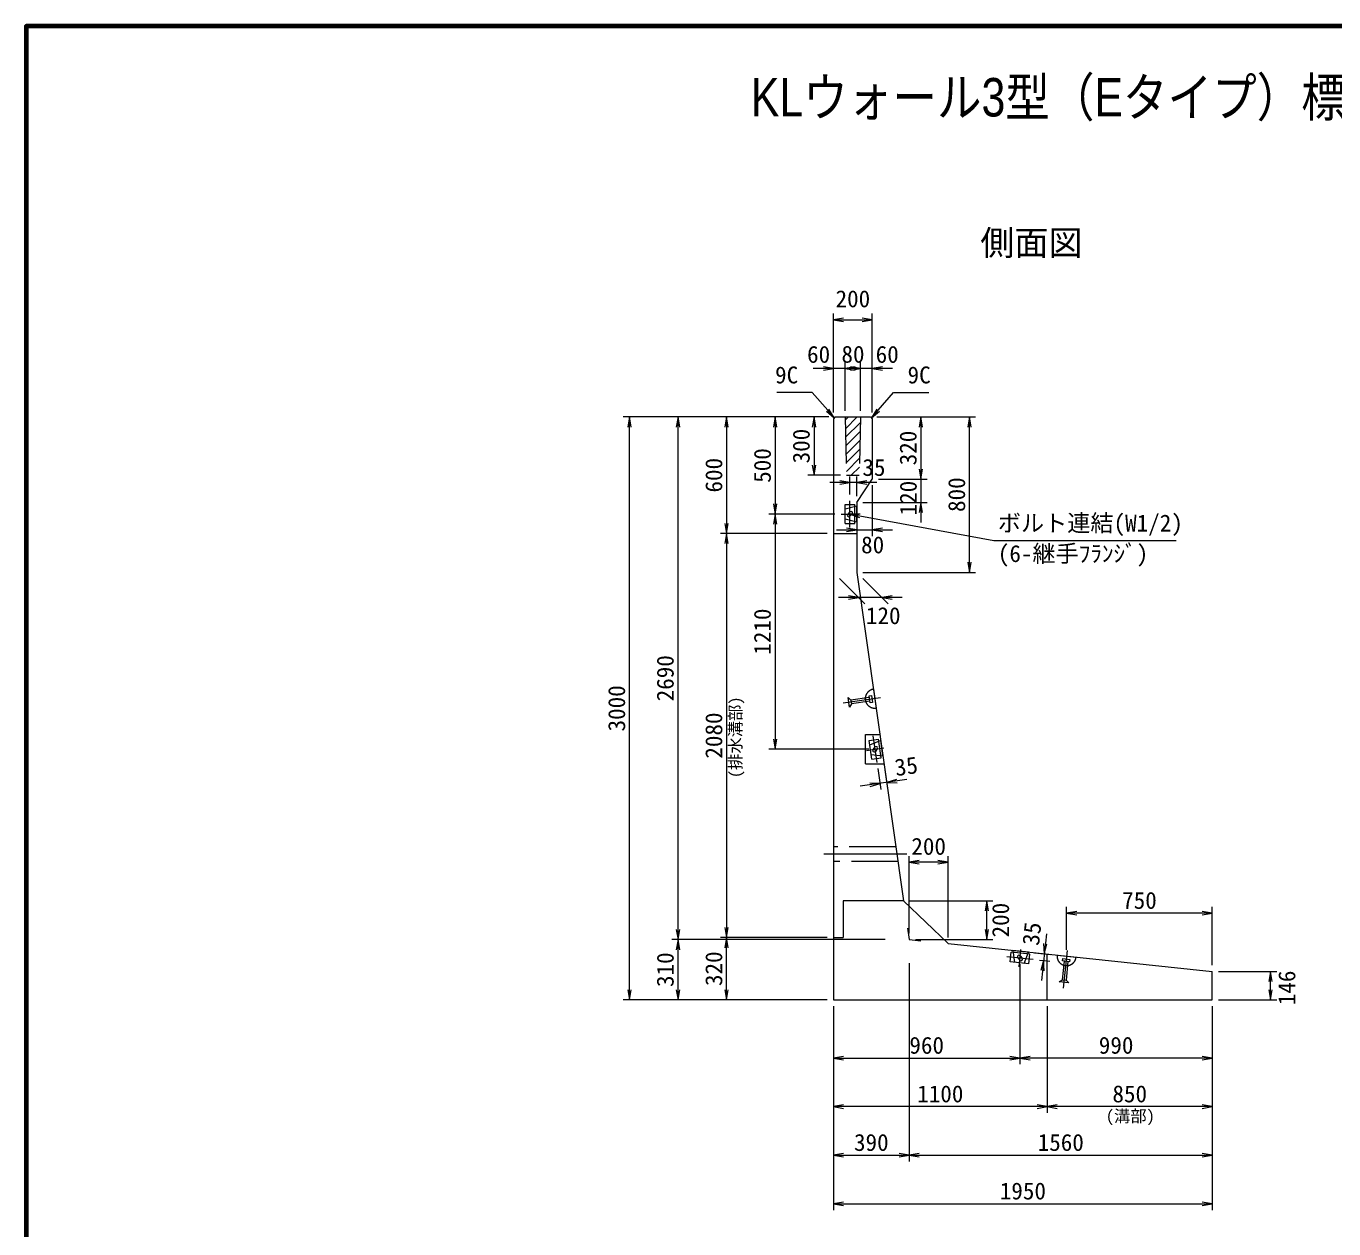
# Model space of a CAD drawing. Units: millimetres at full size, sheet at 1:40. Extents: x 108088 to 123888, y 10657 to 21690.
# Drawn here: x 108088 to 114818, y 15500 to 21690 of the extents above; entities that cross this region are included whole.
import ezdxf
from ezdxf.enums import TextEntityAlignment as Align

# ---------------------------------------------------------------- set-up
doc = ezdxf.new("R2010")
doc.units = ezdxf.units.MM
doc.header["$LTSCALE"] = 40
doc.linetypes.add('CHAIN', pattern=[18.5, 12, -1.5, 3.5, -1.5])
doc.linetypes.add('DASHED', pattern=[7.5, 6, -1.5])
for name, color, linetype, lineweight in [('01図枠', 1, 'Continuous', 70), ('中心', 6, 'CHAIN', 9), ('外形線', 7, 'Continuous', 13), ('寸法', 2, 'Continuous', 9), ('細線', 4, 'Continuous', 9)]:
    doc.layers.add(name, color=color, linetype=linetype, lineweight=lineweight)
doc.layers.add('文字', color=7, linetype='Continuous')
doc.styles.add('ＭＳ ゴシック', font='')
doc.styles.add('ＭＳ Ｐゴシック', font='')
doc.styles.get('ＭＳ ゴシック').set_extended_font_data('MS Gothic')
doc.styles.get('ＭＳ Ｐゴシック').set_extended_font_data('MS PGothic')

# ---------------------------------------------------------------- blocks, each defined once
blk = doc.blocks.new('open_arrow')
at = {"color": 0, "linetype": 'Continuous', "lineweight": -2}
blk.add_lwpolyline([(7.5, 1.25), (0, 0), (7.5, -1.25)], dxfattribs=at)

msp = doc.modelspace()

# ---------------------------------------------------------------- hatches: boundary and pattern name
at = {"layer": '細線'}
h = msp.add_hatch(dxfattribs=at)
h.set_pattern_fill('USER', color=256, style=0, pattern_type=2)
h.set_pattern_definition([(45, (-13379.06, 14494.46), (-22.45064, 22.45064), [])])
h.paths.add_polyline_path([(112382.55, 19678.7), (112302.55, 19678.7), (112310.05, 19378.7), (112375.05, 19378.7)])

# ---------------------------------------------------------------- linework, layer by layer
at = {"layer": '01図枠'}
msp.add_lwpolyline([(108087.54, 10809.99), (123887.54, 10809.99), (123887.54, 21689.99), (108087.54, 21689.99)], close=True, dxfattribs=at)
at = {"layer": '中心'}
for p, q in [((112327.55, 19110.2), (112327.55, 19247.2)), ((112282.55, 19178.7), (112372.55, 19178.7)), ((112485.1, 18232.95), (112292.06, 18205.37)), ((112412.64, 17962.34), (112501.74, 17975.07)), ((112466.88, 17900.89), (112447.5, 18036.51)), ((112620.2, 17428.7), (112192.55, 17428.7)), ((113270.67, 16886.34), (113134.42, 16900.68)), ((113197.83, 16848.76), (113207.26, 16938.26)), ((113445.69, 16933.27), (113425.27, 16739.35))]:
    msp.add_line(p, q, dxfattribs=at)
at = {"layer": '外形線'}
for p, q in [((112251.55, 19678.7), (112242.55, 19669.7)), ((112242.55, 19669.7), (112242.55, 16678.7)), ((112251.55, 19678.7), (112433.55, 19678.7)), ((112433.55, 19678.7), (112442.55, 19669.7)), ((112442.55, 19669.7), (112442.55, 19358.7)), ((112362.55, 19238.7), (112442.55, 19358.7)), ((112362.55, 19238.7), (112362.55, 18878.7)), ((112362.55, 18878.7), (112603.97, 17188.7)), ((112603.97, 17188.7), (112832.55, 16967.65)), ((112624.06, 17048.12), (112632.55, 16988.7)), ((112632.55, 16988.7), (112692.23, 16982.42)), ((112832.55, 16967.65), (114192.55, 16824.49)), ((114192.55, 16678.7), (114192.55, 16824.49)), ((112242.55, 16678.7), (114192.55, 16678.7))]:
    msp.add_line(p, q, dxfattribs=at)
at = {"layer": '外形線', "linetype": 'DASHED'}
for p, q in [((112302.55, 19678.7), (112310.05, 19378.7)), ((112382.55, 19678.7), (112375.05, 19378.7)), ((112310.05, 19378.7), (112375.05, 19378.7))]:
    msp.add_line(p, q, dxfattribs=at)
at = {"layer": '寸法'}
for p, q in [((112242.55, 19701.7), (112242.55, 20210.7)), ((112442.55, 19701.7), (112442.55, 20210.7)), ((112242.55, 20178.7), (112442.55, 20178.7)), ((112406.55, 19928.7), (112138.55, 19928.7)), ((112242.55, 19701.7), (112242.55, 19960.7)), ((112546.55, 19928.7), (112278.55, 19928.7)), ((112406.55, 19928.7), (112278.55, 19928.7)), ((112302.55, 19710.7), (112302.55, 19960.7)), ((112302.55, 19710.7), (112302.55, 19960.7)), ((112382.55, 19710.7), (112382.55, 19960.7)), ((112382.55, 19710.7), (112382.55, 19960.7)), ((112442.55, 19701.7), (112442.55, 19960.7)), ((112219.55, 19678.7), (111160.55, 19678.7)), ((111192.55, 16678.7), (111192.55, 19678.7)), ((112219.55, 19678.7), (111410.55, 19678.7)), ((111442.55, 16988.7), (111442.55, 19678.7)), ((112219.55, 19678.7), (111660.55, 19678.7)), ((111692.55, 19678.7), (111692.55, 19078.7)), ((112219.55, 19678.7), (111910.55, 19678.7)), ((111942.55, 19678.7), (111942.55, 19178.7)), ((112219.55, 19678.7), (112110.55, 19678.7)), ((112142.55, 19678.7), (112142.55, 19378.7)), ((112465.55, 19678.7), (112974.55, 19678.7)), ((112465.55, 19678.7), (112724.55, 19678.7)), ((112692.55, 19678.7), (112692.55, 19358.7)), ((112942.55, 18878.7), (112942.55, 19678.7)), ((112692.55, 19462.7), (112692.55, 19134.7)), ((112278.05, 19378.7), (112110.55, 19378.7)), ((112466.55, 19340.9), (112223.55, 19340.9)), ((112327.55, 19279.2), (112327.55, 19372.9)), ((112362.55, 19270.7), (112362.55, 19372.9)), ((112442.55, 19326.7), (112442.55, 19065.63)), ((112474.55, 19358.7), (112724.55, 19358.7)), ((112474.55, 19358.7), (112724.55, 19358.7)), ((112362.55, 19206.7), (112362.55, 19065.63)), ((112394.55, 19238.7), (112724.55, 19238.7)), ((112250.55, 19178.7), (111910.55, 19178.7)), ((112250.55, 19178.7), (111910.55, 19178.7)), ((111942.55, 19178.7), (111942.55, 17968.7)), ((112210.55, 19078.7), (111660.55, 19078.7)), ((112210.55, 19078.7), (111660.55, 19078.7)), ((111692.55, 19078.7), (111692.55, 16998.7)), ((112258.55, 19097.63), (112546.55, 19097.63)), ((112274.55, 18846.7), (112404.66, 18716.59)), ((112394.55, 18878.7), (112974.55, 18878.7)), ((112394.55, 18846.7), (112524.66, 18716.59)), ((112596.66, 18748.59), (112268.66, 18748.59)), ((112425.19, 17968.7), (111910.55, 17968.7)), ((112471.4, 17869.21), (112486.9, 17760.72)), ((112507.79, 17862.02), (112521.55, 17765.67)), ((112619.98, 17812.05), (112379.42, 17777.69)), ((112632.55, 17020.7), (112632.55, 17418.69)), ((112832.55, 17386.69), (112632.55, 17386.69)), ((112832.55, 16999.65), (112832.55, 17418.69)), ((112635.97, 17188.7), (113063.45, 17188.7)), ((113031.45, 16988.7), (113031.45, 17188.7)), ((113442.55, 16935.44), (113442.55, 17156.49)), ((114192.55, 17124.49), (113442.55, 17124.49)), ((114192.55, 16856.49), (114192.55, 17156.49)), ((112508.87, 16988.7), (111410.55, 16988.7)), ((112508.87, 16988.7), (111410.55, 16988.7)), ((111442.55, 16678.7), (111442.55, 16988.7)), ((112210.55, 16998.7), (111660.55, 16998.7)), ((112210.55, 16998.7), (111660.55, 16998.7)), ((111692.55, 16678.7), (111692.55, 16998.7)), ((112664.55, 16988.7), (113063.45, 16988.7)), ((113338.29, 17018.99), (113312.85, 16777.32)), ((113277.81, 16920.78), (113359.22, 16912.21)), ((112632.55, 16867.49), (112632.55, 15846.7)), ((112632.55, 16867.49), (112632.55, 15846.7)), ((113202.55, 16861.51), (113202.55, 16346.7)), ((113202.55, 16861.51), (113202.55, 16346.7)), ((113302.49, 16882.99), (113355.56, 16877.4)), ((114224.55, 16824.49), (114524.55, 16824.49)), ((114492.55, 16678.7), (114492.55, 16824.49)), ((112210.55, 16678.7), (111160.55, 16678.7)), ((112210.55, 16678.7), (111410.55, 16678.7)), ((112210.55, 16678.7), (111660.55, 16678.7)), ((112242.55, 16646.7), (112242.55, 15596.7)), ((112242.55, 16646.7), (112242.55, 15846.7)), ((112242.55, 16646.7), (112242.55, 16346.7)), ((112242.55, 16646.7), (112242.55, 16096.7)), ((113342.55, 16646.7), (113342.55, 16096.7)), ((113342.55, 16646.7), (113342.55, 16096.7)), ((114192.55, 16646.7), (114192.55, 15596.7)), ((114192.55, 16646.7), (114192.55, 15846.7)), ((114192.55, 16646.7), (114192.55, 16346.7)), ((114192.55, 16646.7), (114192.55, 16096.7)), ((114224.55, 16678.7), (114524.55, 16678.7)), ((112242.55, 16378.7), (113202.55, 16378.7)), ((114192.55, 16378.7), (113202.55, 16378.7)), ((113342.55, 16128.7), (112242.55, 16128.7)), ((114192.55, 16128.7), (113342.55, 16128.7)), ((112242.55, 15878.7), (112632.55, 15878.7)), ((112632.55, 15878.7), (114192.55, 15878.7)), ((112242.55, 15628.7), (114192.55, 15628.7))]:
    msp.add_line(p, q, dxfattribs=at)
at = {"layer": '寸法', "color": 3, "linetype": 'DASHED'}
for p, q in [((112426.13, 18242.7), (112438.01, 18244.4)), ((112431.22, 18207.07), (112426.13, 18242.7)), ((112438.01, 18244.4), (112443.1, 18208.76)), ((112448.47, 18277.26), (112462.34, 18180.15)), ((112325.29, 18184.89), (112318.22, 18234.41)), ((112318.22, 18234.41), (112331.89, 18221.21)), ((112334.72, 18201.39), (112325.29, 18184.89)), ((112427.25, 18234.83), (112331.89, 18221.21)), ((112331.89, 18221.21), (112334.72, 18201.39)), ((112430.08, 18215.01), (112334.72, 18201.39)), ((112443.1, 18208.76), (112431.22, 18207.07)), ((113393.77, 16908.57), (113491.33, 16898.3)), ((113429.72, 16877.64), (113419.64, 16781.83)), ((113421.82, 16878.47), (113423.07, 16890.41)), ((113457.62, 16874.7), (113421.82, 16878.47)), ((113423.07, 16890.41), (113458.88, 16886.64)), ((113449.64, 16875.54), (113439.55, 16779.74)), ((113458.88, 16886.64), (113457.62, 16874.7)), ((113403.5, 16771.8), (113419.64, 16781.83)), ((113453.25, 16766.57), (113403.5, 16771.8)), ((113419.64, 16781.83), (113439.55, 16779.74)), ((113439.55, 16779.74), (113453.25, 16766.57))]:
    msp.add_line(p, q, dxfattribs=at)
at = {"layer": '寸法'}
for points in [[(112247.02, 19674.18), (112212.84, 19713.37), (112133.07, 19804.85), (111951.32, 19804.85)], [(112438.07, 19674.18), (112472.25, 19713.37), (112552.02, 19804.85), (112733.77, 19804.85)], [(112327.55, 19178.7), (112378.69, 19169.32), (113068.61, 19042.73), (114007.21, 19042.73)]]:
    msp.add_lwpolyline(points, dxfattribs=at)
at = {"layer": '寸法', "color": 3, "linetype": 'DASHED'}
for centre, start, end in [((112455.4, 18228.7), 98.1301, 278.1301), ((113442.55, 16903.44), 173.99099, 353.99099)]:
    msp.add_arc(centre, 49.05, start, end, dxfattribs=at)
at = {"layer": '細線'}
for p, q in [((112302.55, 19130.2), (112302.55, 19227.2)), ((112302.55, 19227.2), (112352.55, 19227.2)), ((112327.55, 19190.02), (112316.23, 19178.7)), ((112352.55, 19130.2), (112352.55, 19227.2)), ((112302.55, 19130.2), (112352.55, 19130.2)), ((112338.86, 19178.7), (112327.55, 19167.39)), ((112242.55, 19078.7), (112362.55, 19078.7)), ((112406.83, 18043.7), (112481.83, 18043.7)), ((112406.83, 17893.7), (112406.83, 18043.7)), ((112425.58, 18013.18), (112475.08, 18020.25)), ((112439.3, 17917.15), (112425.58, 18013.18)), ((112455.59, 17979.9), (112445.99, 17967.1)), ((112488.8, 17924.23), (112475.08, 18020.25)), ((112439.3, 17917.15), (112488.8, 17924.23)), ((112468.39, 17970.3), (112458.79, 17957.5)), ((112406.83, 17893.7), (112503.26, 17893.7)), ((112292.55, 17188.7), (112292.55, 16998.7)), ((112603.97, 17188.7), (112292.55, 17188.7)), ((112242.55, 16998.7), (112292.55, 16998.7)), ((113151.69, 16873.72), (113156.93, 16923.45)), ((113253.4, 16913.29), (113156.93, 16923.45)), ((113191.29, 16894.69), (113201.36, 16882.26)), ((113203.73, 16904.76), (113213.8, 16892.32)), ((113248.16, 16863.57), (113253.4, 16913.29)), ((113342.55, 16678.7), (113342.55, 16913.97)), ((113248.16, 16863.57), (113151.69, 16873.72))]:
    msp.add_line(p, q, dxfattribs=at)
at = {"layer": '細線', "linetype": 'DASHED'}
for p, q in [((112362.55, 19218.7), (112302.55, 19203.7)), ((112362.55, 19138.7), (112362.55, 19218.7)), ((112302.55, 19153.7), (112362.55, 19138.7)), ((112486.18, 18013.25), (112428.91, 17989.92)), ((112497.5, 17934.05), (112486.18, 18013.25)), ((112435.98, 17940.42), (112497.5, 17934.05)), ((112564.33, 17466.2), (112242.55, 17466.2)), ((112575.05, 17391.2), (112242.55, 17391.2)), ((113166.43, 16932.5), (113175.07, 16871.26)), ((113245.99, 16924.13), (113166.43, 16932.5)), ((113224.79, 16866.03), (113245.99, 16924.13))]:
    msp.add_line(p, q, dxfattribs=at)
at = {"layer": '細線'}
for centre, start, end in [((112333.2, 19184.36), 315, 135), ((112321.89, 19173.05), 135, 315), ((112461.99, 17975.1), 323.1301, 143.1301), ((112452.39, 17962.3), 143.1301, 323.1301), ((113197.51, 16899.73), 38.99099, 218.99099), ((113207.58, 16887.29), 218.99099, 38.99099)]:
    msp.add_arc(centre, 8, start, end, dxfattribs=at)

# ---------------------------------------------------------------- block references
at = {"layer": '寸法', "xscale": 6.93, "yscale": 6.93}
for p in [(112242.55, 20178.7), (112302.55, 19928.7), (112302.55, 19928.7), (112442.55, 19928.7), (112362.55, 19340.9), (112442.55, 19097.63), (112492.66, 18748.59), (112632.55, 17386.69), (113442.55, 17124.49), (112242.55, 16378.7), (113202.55, 16378.7), (112242.55, 16128.7), (113342.55, 16128.7), (112242.55, 15878.7), (112632.55, 15878.7), (112242.55, 15628.7)]:
    msp.add_blockref('open_arrow', p, dxfattribs=at)
for p, rotation in [((112442.55, 20178.7), 180), ((112242.55, 19928.7), 180), ((112382.55, 19928.7), 180), ((112382.55, 19928.7), 180), ((111192.55, 19678.7), 270), ((111442.55, 19678.7), 270), ((111692.55, 19678.7), 270), ((111942.55, 19678.7), 270), ((112142.55, 19678.7), 270), ((112247.02, 19674.18), 131.1), ((112438.07, 19674.18), 48.9), ((112692.55, 19678.7), 270), ((112942.55, 19678.7), 270), ((112142.55, 19378.7), 90), ((112692.55, 19358.7), 90), ((112692.55, 19358.7), 90), ((112327.55, 19340.9), 180), ((111942.55, 19178.7), 90), ((112327.55, 19178.7), 349.6), ((112692.55, 19238.7), 270), ((111692.55, 19078.7), 90), ((111942.55, 19178.7), 270), ((111692.55, 19078.7), 270), ((112362.55, 19097.63), 180), ((112942.55, 18878.7), 90), ((112372.66, 18748.59), 180), ((111942.55, 17968.7), 90), ((112482.38, 17792.4), 188.1), ((112517.03, 17797.35), 8.1), ((112832.55, 17386.69), 180), ((113031.45, 17188.7), 270), ((114192.55, 17124.49), 180), ((111442.55, 16988.7), 90), ((111692.55, 16998.7), 90), ((113031.45, 16988.7), 90), ((111442.55, 16988.7), 270), ((111692.55, 16998.7), 270), ((113327.4, 16915.56), 84), ((113323.73, 16880.75), 264), ((114492.55, 16824.49), 270), ((111192.55, 16678.7), 90), ((111442.55, 16678.7), 90), ((111692.55, 16678.7), 90), ((114492.55, 16678.7), 90), ((113202.55, 16378.7), 180), ((114192.55, 16378.7), 180), ((113342.55, 16128.7), 180), ((114192.55, 16128.7), 180), ((112632.55, 15878.7), 180), ((114192.55, 15878.7), 180), ((114192.55, 15628.7), 180)]:
    msp.add_blockref('open_arrow', p, dxfattribs=dict(at, rotation=rotation))

# ---------------------------------------------------------------- texts
at = {"layer": '寸法', "style": 'ＭＳ ゴシック'}
for s, p in [('200', (112342.55, 20286.7)), ('60', (112166.22, 20000.92)), ('80', (112343.13, 20001.5)), ('60', (112519.21, 20000.92)), ('35', (112451.04, 19418.84)), ('80', (112444.39, 19020.42)), ('120', (112498.9, 18655.94)), ('200', (112732.55, 17468.66)), ('750', (113817.55, 17190.49)), ('960', (112722.55, 16444.7)), ('990', (113697.55, 16444.7)), ('1100', (112792.55, 16194.7)), ('850', (113767.55, 16194.7)), ('390', (112437.55, 15944.7)), ('1560', (113412.55, 15944.7)), ('1950', (113217.55, 15694.7))]:
    msp.add_text(s, height=87.35, dxfattribs=at).set_placement(p, align=Align.MIDDLE_CENTER)
msp.add_text('9C', height=87.35, dxfattribs=at).set_placement((112061.07, 19824.85), align=Align.BOTTOM_RIGHT)
for s, p in [('9C', (112624.02, 19824.85)), ('ボルト連結(W1/2)', (113088.61, 19062.73))]:
    msp.add_text(s, height=87.35, dxfattribs=at).set_placement(p, align=Align.BOTTOM_LEFT)
for s, rotation, p in [('300', 90, (112076.55, 19528.7)), ('320', 90, (112626.55, 19518.7)), ('600', 90, (111626.55, 19378.7)), ('500', 90, (111876.55, 19428.7)), ('120', 90, (112627.41, 19260.99)), ('800', 90, (112876.55, 19278.7)), ('1210', 90, (111876.55, 18573.7)), ('2690', 90, (111376.55, 18333.7)), ('3000', 90, (111126.55, 18178.7)), ('2080', 90, (111626.55, 18038.7)), ('35', 8.13, (112616.98, 17881.24)), ('200', 90, (113102.76, 17088.7)), ('35', 83.991, (113263.21, 17018.38)), ('310', 90, (111376.55, 16833.7)), ('320', 90, (111626.55, 16838.7)), ('146', 90, (114575.99, 16740))]:
    msp.add_text(s, height=87.35, rotation=rotation, dxfattribs=at).set_placement(p, align=Align.MIDDLE_CENTER)
at = {"layer": '寸法', "color": 3, "style": 'ＭＳ ゴシック'}
msp.add_text('(6-継手ﾌﾗﾝｼﾞ)', height=87.35, dxfattribs=at).set_placement((113088.61, 19019.11), align=Align.TOP_LEFT)
msp.add_text('(排水溝部)', height=61.71, rotation=90, dxfattribs=at).set_placement((111787.18, 17819.36), align=Align.BOTTOM_LEFT)
msp.add_text('(溝部)', height=61.71, dxfattribs=at).set_placement((113644.36, 16031.13), align=Align.BOTTOM_LEFT)
at = {"layer": '文字', "style": 'ＭＳ Ｐゴシック', "width": 0.85}
msp.add_text(' KLウォール3型（Eタイプ）標準部構造図\u3000\u3000\u3000\u3000\u3000\u3000\u3000\u3000\u3000\u3000\u3000\u3000\u3000\u3000 \u3000\u3000\u3000\u3000', height=197.9, dxfattribs=at).set_placement((115987.54, 21165.77), align=Align.BOTTOM_CENTER)
at = {"layer": '文字', "style": 'ＭＳ Ｐゴシック'}
msp.add_text(' 側面図 ', height=128.7, dxfattribs=at).set_placement((113261.92, 20472.09), align=Align.BOTTOM_CENTER)

doc.saveas('drawing.dxf')
